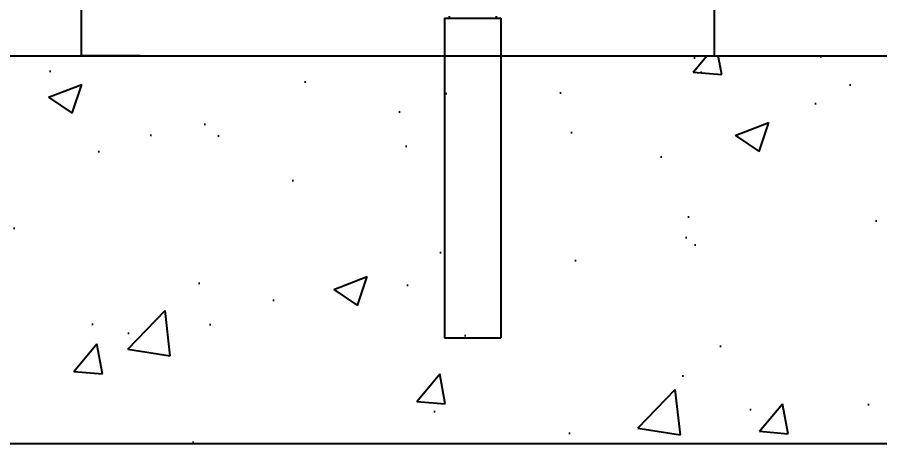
# Model space of a CAD drawing. Header units: millimetres. Extents: x -939 to 77961, y -54291 to 1503.
# Drawn here: x 3814 to 12111, y -41900 to -37794 of the extents above; entities that cross this region are included whole.
import ezdxf

# ---------------------------------------------------------------- set-up
doc = ezdxf.new("R2010")
doc.units = ezdxf.units.MM
doc.layers.add('01-Dimension', color=4, linetype='Continuous')
doc.styles.add('GreenexSolar', font='gbeitc.shx', dxfattribs={"width": 0.8, "height": 563.571429})
doc.dimstyles.new('GreenexSolar', dxfattribs={"dimtxt": 3, "dimasz": 1, "dimexe": 0.18, "dimexo": 0.0625, "dimgap": 0.09, "dimtad": 1, "dimtih": 1, "dimtoh": 1, "dimdec": 0, "dimzin": 0, "dimdsep": 46, "dimtxsty": 'GreenexSolar', "dimblk": 'ARCHTICK', "dimcen": 0.09, "dimclrd": 4, "dimclre": 4, "dimclrt": 3, "dimadec": 0, "dimazin": 0, "dimtfac": 1, "dimtdec": 4, "dimtofl": 0, "dimtmove": 0, "dimatfit": 3, "dimfxl": 1, "dimtolj": 1, "dimtzin": 0, "dimarcsym": 0})

# ---------------------------------------------------------------- blocks, each defined once
blk = doc.blocks.new('*U167')
for p, q in [((-150, -1854.2), (150, -1854.2)), ((-150, -1854.2), (-150, -3554.2)), ((-125, -1844.2), (-125, -1854.2)), ((125, -1844.2), (125, -1854.2)), ((150, -1854.2), (150, -3554.2)), ((-150, -3554.2), (-150, -3554.2)), ((-150, -3554.2), (150, -3554.2))]:
    blk.add_line(p, q)
blk = doc.blocks.new('_ArchTick')
at = {"color": 0, "linetype": 'ByBlock', "const_width": 0.15}
blk.add_lwpolyline([(-0.5, -0.5), (0.5, 0.5)], dxfattribs=at)
blk = doc.blocks.new('*D169')
at = {"layer": '01-Dimension', "color": 4, "lineweight": -2, "transparency": 16777216}
for p, q in [((8194.5, -34447.4), (9480, -34447.4)), ((9480, -34447.4), (9480, -35192.7)), ((9480, -36501.6), (9480, -35756.3)), ((8194.5, -36501.6), (9480, -36501.6))]:
    blk.add_line(p, q, dxfattribs=at)
at = {"layer": 'Defpoints', "color": 0, "transparency": 16777216}
for p in [(8194.5, -34447.4), (9480, -34447.4), (8194.5, -36501.6)]:
    blk.add_point(p, dxfattribs=at)
at = {"layer": '01-Dimension', "color": 4, "lineweight": -2, "transparency": 16777216, "xscale": 0.00532319391634981, "yscale": 0.00532319391634981, "zscale": 0.00532319391634981}
for p, rotation in [((9480, -34447.4), 90), ((9480, -36501.6), 270)]:
    blk.add_blockref('_ArchTick', p, dxfattribs=dict(at, rotation=rotation))
at = {"layer": '01-Dimension', "color": 3, "transparency": 16777216, "insert": (9480, -35474.5), "char_height": 563.57, "attachment_point": 5, "style": 'GreenexSolar'}
blk.add_mtext('\\A1;2054', dxfattribs=at)
blk = doc.blocks.new('*D170')
at = {"layer": '01-Dimension', "color": 4, "lineweight": -2, "transparency": 16777216}
for p, q in [((6428.2, -36001.6), (6115.3, -36001.6)), ((6115.3, -36501.6), (6115.3, -36001.6)), ((6115.3, -36001.6), (6115.3, -36001.6)), ((6115.3, -36001.6), (6857.3, -36001.6)), ((6428.2, -36501.6), (6115.3, -36501.6))]:
    blk.add_line(p, q, dxfattribs=at)
at = {"layer": 'Defpoints', "color": 0, "transparency": 16777216}
for p in [(6115.3, -36001.6), (6428.2, -36001.6), (6428.2, -36501.6)]:
    blk.add_point(p, dxfattribs=at)
at = {"layer": '01-Dimension', "color": 4, "lineweight": -2, "transparency": 16777216, "xscale": 0.00532319391634981, "yscale": 0.00532319391634981, "zscale": 0.00532319391634981}
for p, rotation in [((6115.3, -36001.6), 90), ((6115.3, -36501.6), 270)]:
    blk.add_blockref('_ArchTick', p, dxfattribs=dict(at, rotation=rotation))
at = {"layer": '01-Dimension', "color": 3, "transparency": 16777216, "insert": (6486.3, -35719.8), "char_height": 563.57, "attachment_point": 5, "style": 'GreenexSolar'}
blk.add_mtext('\\A1;500', dxfattribs=at)
blk = doc.blocks.new('*D171')
at = {"layer": '01-Dimension', "color": 4, "lineweight": -2, "transparency": 16777216}
for start, end in [(25.9496, 45), (0, 19.1344)]:
    blk.add_arc((5928.2, -36501.6), 5133, start, end, dxfattribs=at)
at = {"layer": 'Defpoints', "color": 0, "transparency": 16777216}
for p in [(9557.7, -32872.1), (10886.2, -35173.1), (5928.2, -36501.6), (5928.2, -36501.6), (11061.1, -36501.6)]:
    blk.add_point(p, dxfattribs=at)
at = {"layer": '01-Dimension', "color": 4, "lineweight": -2, "transparency": 16777216, "xscale": 0.00532319391634981, "yscale": 0.00532319391634981, "zscale": 0.00532319391634981}
for p, rotation in [((9557.7, -32872.1), 135), ((11061.1, -36501.6), 270)]:
    blk.add_blockref('_ArchTick', p, dxfattribs=dict(at, rotation=rotation))
at = {"layer": '01-Dimension', "color": 3, "transparency": 16777216, "insert": (10670.4, -34537.3), "char_height": 563.57, "attachment_point": 5, "style": 'GreenexSolar'}
blk.add_mtext('\\A1;45°', dxfattribs=at)
blk = doc.blocks.new('00-Greenex-侧视总图-Ext', base_point=(8194.5, -34447.4))
h = blk.add_hatch()
h.set_pattern_fill('AR-CONC', color=256, scale=10, style=0)
h.paths.add_polyline_path([(4907.3, -36501.6), (11481.7, -36501.6), (11481.7, -38565.2), (4907.3, -38565.2)])
blk.add_lwpolyline([(4907.3, -36501.6), (11481.7, -36501.6), (11481.7, -38565.2), (4907.3, -38565.2)], close=True)
blk.add_blockref('*U167', (8194.5, -34447.4))
at = {"layer": '01-Dimension'}
dim = blk.add_angular_dim_2l(base=(10886.2, -35173.1), line1=((5928.2, -36501.6), (11061.1, -36501.6)), line2=((5928.2, -36501.6), (9557.7, -32872.1)), dimstyle='GreenexSolar', override={"dimscale": 0.005323}, dxfattribs=at)
dim.commit()
dim.dimension.update_dxf_attribs({"geometry": '*D171', "text_midpoint": (10670.4, -34537.3)})
for p1, p2, distance, picture, middle in [((8194.5, -36501.6), (8194.5, -34447.4), -1285.5, '*D169', (9480, -35474.5)), ((6428.2, -36501.6), (6428.2, -36001.6), 312.9, '*D170', (6486.3, -35719.8))]:
    dim = blk.add_aligned_dim(p1=p1, p2=p2, distance=distance, dimstyle='GreenexSolar', override={"dimscale": 0.005323}, dxfattribs=at)
    dim.commit()
    dim.dimension.update_dxf_attribs({"geometry": picture, "text_midpoint": middle})

msp = doc.modelspace()

# ---------------------------------------------------------------- block references
at = {"xscale": 1.80984436122435, "yscale": 1.80984436122435, "zscale": 1.80984436122435}
msp.add_blockref('00-Greenex-侧视总图-Ext', (8194.5, -34447.4), dxfattribs=at)

doc.saveas('drawing.dxf')
